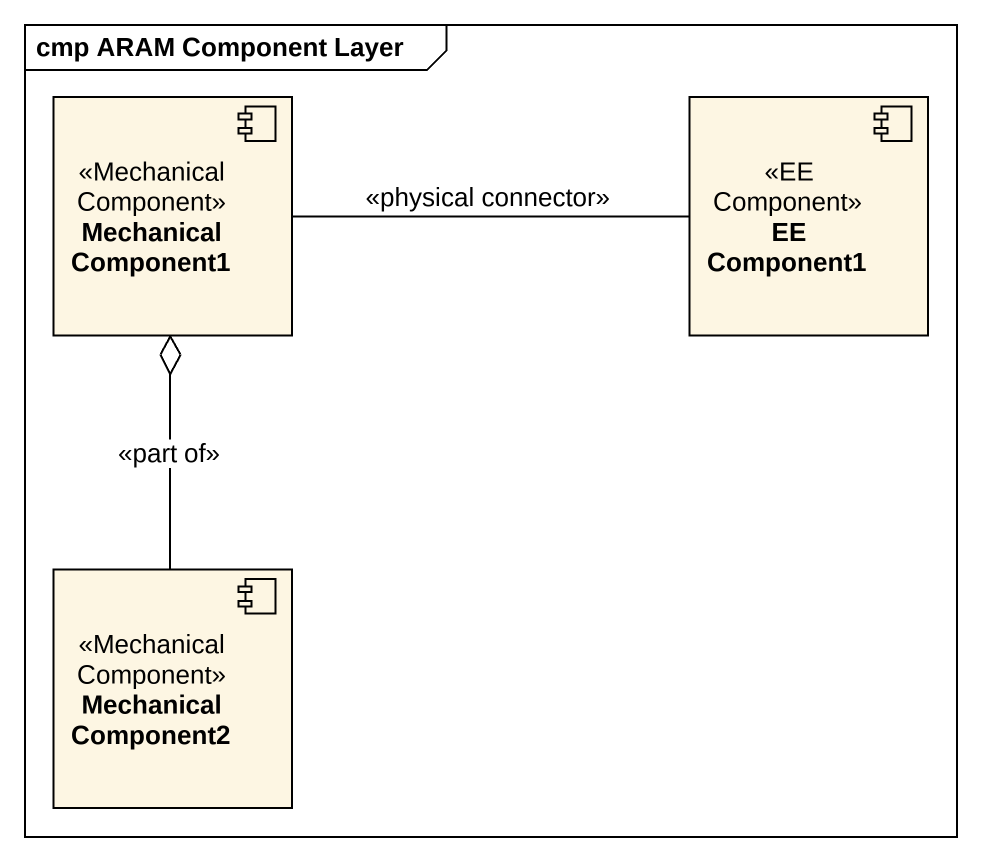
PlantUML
@startuml
mainframe cmp ARAM Component Layer
component "Mechanical Component1" as Mechanical_Component1 <<Mechanical Component>>
component "EE Component1" as EE_Component1 <<EE Component>>
component "Mechanical Component2" as Mechanical_Component2 <<Mechanical Component>>
Mechanical_Component1 -right- EE_Component1 : <<physical connector>>
Mechanical_Component2 -up-o Mechanical_Component1 : <<part of>>
@enduml
